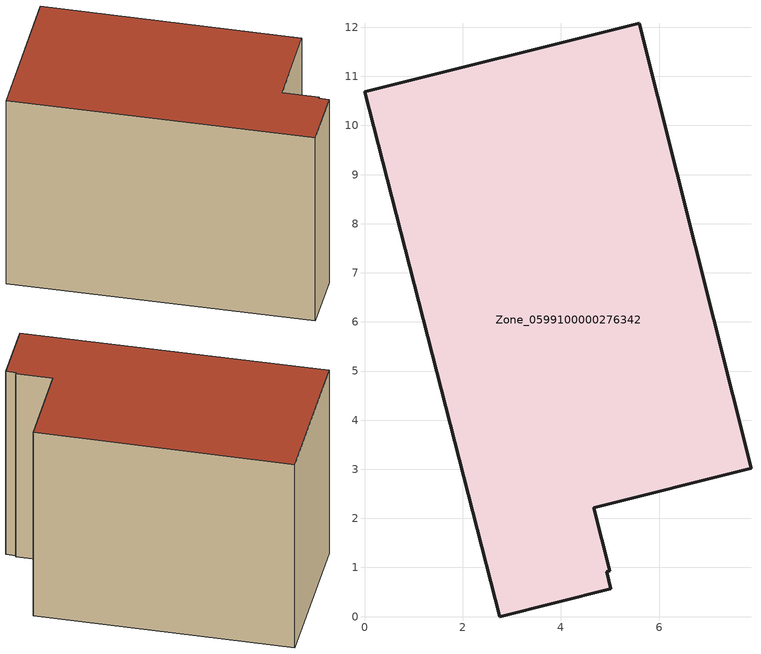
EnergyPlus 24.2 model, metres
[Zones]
Zone_0599100000276342
 floor ground (C_G): 0,10.69 5.6,12.08 7.87,3.02 4.67,2.22 4.99,0.93 4.93,0.91 5.01,0.56 2.75,0 z0
 wall outside (C_F): 5.6,12.08 0,10.69 2.75,0 5.01,0.56 4.93,0.91 4.99,0.93 4.67,2.22 7.87,3.02 5.6,12.08 z0:7.91
 roof outside (C_R): 2.75,0 5.01,0.56 4.93,0.91 4.99,0.93 4.67,2.22 7.87,3.02 5.6,12.08 0,10.69 z7.91
[BUILDING]
Pand.0599100000276342: North Axis=0; Terrain=City; Loads Convergence Tolerance Value=0.04; Temperature Convergence Tolerance Value=0.4; Solar Distribution=FullExterior; Maximum Number of Warmup Days=25; Minimum Number of Warmup Days=1
[Site:Location]
Rotterdam.The.Hague.AP_ZH_NLD Design_Conditions: Latitude=51.96; Longitude=4.45; Time Zone=1; Elevation=-4.5
[SITE:GROUNDTEMPERATURE:BUILDINGSURFACE]
18, 18, 18, 18, 18, 18, 18, 18, 18, 18, 18, 18
[MATERIAL] Thermal Absorptance=0.9; Solar Absorptance=0.7; Visible Absorptance=0.7
Name | Roughness | Thickness | Conductivity | Density | Specific Heat
G.TC.1975-1991 | MediumSmooth | 0.15 | 0.288461 | 540 | 1210
F.TC.1975-1991 | Rough | 0.3 | 0.230769 | 1920 | 840
R.TC.1975-1991 | MediumRough | 0.2 | 0.153846 | 1500 | 1000
[CONSTRUCTION]
C_G: G.TC.1975-1991
C_F: F.TC.1975-1991
C_R: R.TC.1975-1991
[ZONE]
Zone_0599100000276342: Type=1; Multiplier=1; Ceiling Height=Autocalculate; Volume=Autocalculate; Floor Area=autocalculate; Part of Total Floor Area=Yes
[ZONEINFILTRATION:DESIGNFLOWRATE]
Infil_Zone_0599100000276342: Zone or ZoneList or Space or SpaceList=Zone_0599100000276342; Schedule=AlwaysOn; Design Flow Rate Calculation Method=Flow/Area; Flow Rate per Floor Area=0.003; Constant Term Coefficient=1; Temperature Term Coefficient=0; Velocity Term Coefficient=0; Velocity Squared Term Coefficient=0
[HVACTEMPLATE:ZONE:IDEALLOADSAIRSYSTEM]
Zone_0599100000276342: Maximum Heating Supply Air Temperature=50; Minimum Cooling Supply Air Temperature=13; Maximum Heating Supply Air Humidity Ratio=0.0156; Minimum Cooling Supply Air Humidity Ratio=0.0077; Heating Limit=NoLimit; Cooling Limit=NoLimit; Dehumidification Control Type=ConstantSensibleHeatRatio; Cooling Sensible Heat Ratio=0.7; Dehumidification Setpoint=60; Humidification Control Type=None; Humidification Setpoint=30; Outdoor Air Method=None; Outdoor Air Flow Rate per Person=0.00944; Outdoor Air Flow Rate per Zone Floor Area=0; Outdoor Air Flow Rate per Zone=0; Demand Controlled Ventilation Type=None; Outdoor Air Economizer Type=NoEconomizer; Heat Recovery Type=None; Sensible Heat Recovery Effectiveness=0.7; Latent Heat Recovery Effectiveness=0.65
[ZONECONTROL:THERMOSTAT]
ThermostatControl_Zone_0599100000276342: Zone or ZoneList=Zone_0599100000276342; Control Type Schedule=DualSetpointControlType; Control 1=Thermostat_Zone_0599100000276342; Temperature Difference Between Cutout And Setpoint=0
[THERMOSTATSETPOINT:DUALSETPOINT]
Thermostat_Zone_0599100000276342: Heating Setpoint Temperature Schedule=HeatingSetpoint_Zone_0599100000276342; Cooling Setpoint Temperature Schedule=CoolingSetpoint_Zone_0599100000276342
[SCHEDULE:COMPACT]
HeatingSetpoint_Zone_0599100000276342: Through: 12/31, For: AllDays, Until: 24:00, 21
CoolingSetpoint_Zone_0599100000276342: Through: 12/31, For: AllDays, Until: 24:00, 24
DualSetpointControlType: Through: 12/31, For: AllDays, Until: 24:00, 4
AlwaysOn: Through: 12/31, For: AllDays, Until: 24:00, 1
